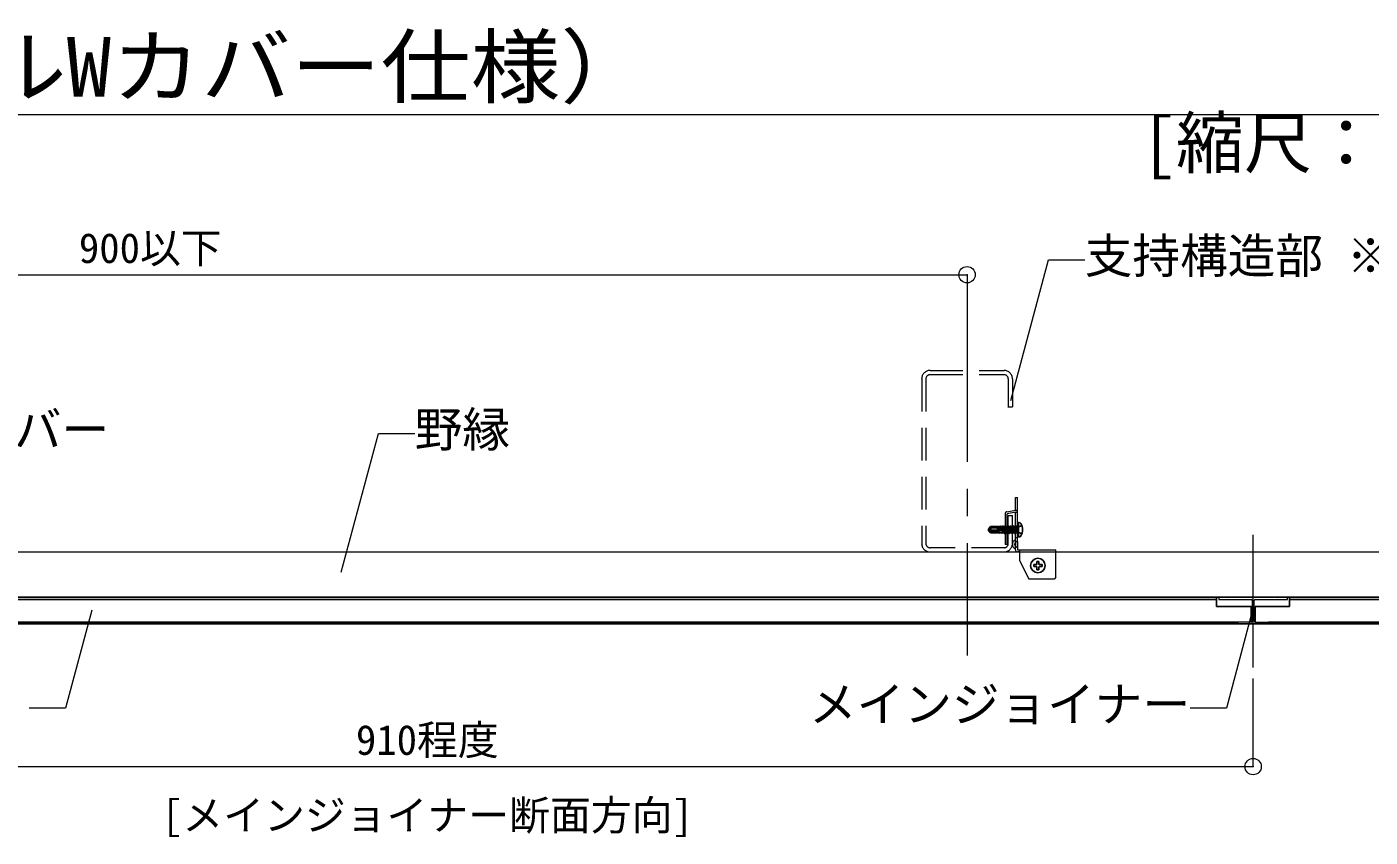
# Model space of a CAD drawing. Units: millimetres on the paper, enlarged 10 times, with parts at other scales. Extents: x -1950 to 1950, y -1347 to 1325.
# Drawn here: x -1594.6 to -1101.2, y -865.5 to -567.7 of the extents above; entities that cross this region are included whole.
import ezdxf
from ezdxf.enums import TextEntityAlignment as Align

# ---------------------------------------------------------------- set-up
doc = ezdxf.new("R2010")
doc.units = ezdxf.units.MM
doc.header["$LTSCALE"] = 10
doc.header["$PDMODE"] = 32
doc.header["$PDSIZE"] = 6
for name, pattern in [('CHAIN1', [8, 5, -1, 1, -1]), ('DASHED1', [1.8, 1.2, -0.6]), ('LONG_DASHED1', [7, 6, -1])]:
    doc.linetypes.add(name, pattern=pattern)
for name, color, linetype, lineweight in [('3-0_中心線', 4, 'CHAIN1', 9), ('3-1_吊り材', 7, 'Continuous', 18), ('3-2_野縁受け', 3, 'Continuous', 18), ('3-3_野縁', 2, 'Continuous', 25), ('3-5_寸法', 4, 'Continuous', 9), ('3-6_文字', 7, 'Continuous', 18), ('3-9_躯体他', 4, 'DASHED1', 9), ('3-B_補強金具・金具・その他', 3, 'Continuous', 18), ('3-C_ビス・アンカーボルト・強調図形', 2, 'Continuous', 25), ('F-3_野縁', 3, 'Continuous', 18)]:
    doc.layers.add(name, color=color, linetype=linetype, lineweight=lineweight)
doc.layers.add('F-6_文字', color=7, linetype='Continuous')
doc.styles.add('ＭＳ ゴシック', font='')
doc.styles.get('ＭＳ ゴシック').set_extended_font_data('MS Gothic')

msp = doc.modelspace()

# ---------------------------------------------------------------- linework, layer by layer
at = {"layer": '3-0_中心線'}
for p, q in [((-1249.27, -677.51), (-1249.27, -798.73)), ((-1144.17, -803.13), (-1144.17, -754.43))]:
    msp.add_line(p, q, dxfattribs=at)
at = {"layer": '3-1_吊り材'}
for p, q in [((-1876.67, -760.67), (-1018.33, -760.67)), ((-1876.67, -777.33), (-1018.33, -777.33))]:
    msp.add_line(p, q, dxfattribs=at)
at = {"layer": '3-2_野縁受け'}
for p, q in [((-1156.83, -777.33), (-1131.5, -777.33)), ((-1156.83, -777.33), (-1156.83, -778.13)), ((-1156.83, -778.13), (-1153.23, -778.13)), ((-1153.23, -778.13), (-1153.17, -778)), ((-1153.17, -778), (-1153.1, -778.13)), ((-1153.1, -778.13), (-1144.9, -778.13)), ((-1144.57, -778.47), (-1144.57, -786.13)), ((-1143.77, -786.13), (-1143.77, -778.47)), ((-1143.43, -778.13), (-1135.23, -778.13)), ((-1135.17, -778), (-1135.23, -778.13)), ((-1135.1, -778.13), (-1135.17, -778)), ((-1135.1, -778.13), (-1131.5, -778.13)), ((-1131.5, -778.13), (-1131.5, -777.33)), ((-1149.83, -787.13), (-1138.5, -787.13)), ((-1144.5, -787.13), (-1143.83, -787.13)), ((-1143.43, -786.47), (-1138.5, -786.47)), ((-1138.5, -787.13), (-1138.5, -786.47))]:
    msp.add_line(p, q, dxfattribs=at)
msp.add_lwpolyline([(-1144.9, -786.47), (-1149.83, -786.47), (-1149.83, -787.13)], dxfattribs=at)
for centre, start, end in [((-1144.9, -778.47), 0, 90), ((-1143.43, -778.47), 90, 180), ((-1144.9, -786.13), 270, 0), ((-1143.43, -786.13), 180, 270)]:
    msp.add_arc(centre, 0.333, start, end, dxfattribs=at)
at = {"layer": '3-3_野縁'}
for p, q in [((-1876.67, -777.33), (-1018.33, -777.33)), ((-1157.57, -778.13), (-1737.43, -778.13)), ((-1130.77, -780.67), (-1130.77, -777.33)), ((-1130.77, -778.13), (-1018.33, -778.13)), ((-1143.43, -780.67), (-1130.77, -780.67)), ((-1143.43, -786.47), (-1143.43, -780.67)), ((-1876.67, -787.13), (-1018.33, -787.13)), ((-1745.17, -786.47), (-1149.83, -786.47)), ((-1138.5, -786.47), (-1018.33, -786.47))]:
    msp.add_line(p, q, dxfattribs=at)
msp.add_lwpolyline([(-1144.9, -786.47), (-1144.9, -780.67), (-1157.57, -780.67), (-1157.57, -777.33)], dxfattribs=at)
at = {"layer": '3-5_寸法'}
for p, q in [((-1849.27, -658.81), (-1249.27, -658.81)), ((-1249.27, -658.81), (-1249.27, -677.51)), ((-1144.17, -839.55), (-1144.17, -807.13)), ((-1750.83, -839.55), (-1144.17, -839.55))]:
    msp.add_line(p, q, dxfattribs=at)
at = {"layer": '3-5_寸法', "color": 7}
for p in [(-1249.27, -658.81), (-1144.17, -839.55)]:
    msp.add_point(p, dxfattribs=at)
at = {"layer": '3-6_文字'}
for p, q in [((-1233.18, -704.97), (-1219.35, -653.36)), ((-1219.35, -653.36), (-1206.02, -653.36)), ((-1479.13, -768.07), (-1465.49, -717.17)), ((-1465.49, -717.17), (-1452.16, -717.17)), ((-1570.75, -782.11), (-1580.39, -818.12)), ((-1144.35, -782.11), (-1154, -818.12)), ((-1580.39, -818.12), (-1593.73, -818.12)), ((-1154, -818.12), (-1167.33, -818.12))]:
    msp.add_line(p, q, dxfattribs=at)
at = {"layer": '3-9_躯体他'}
for p, q in [((-1262.87, -694), (-1235.67, -694)), ((-1262.87, -695.53), (-1235.8, -695.53)), ((-1265.93, -697.07), (-1265.93, -757.6)), ((-1264.4, -697.07), (-1264.4, -757.6)), ((-1234.13, -697.07), (-1234.13, -707.33)), ((-1232.6, -697.07), (-1232.6, -707.33)), ((-1234.27, -707.33), (-1232.6, -707.33)), ((-1234.13, -757.6), (-1234.13, -747.33)), ((-1234.13, -747.33), (-1232.6, -747.33)), ((-1232.6, -757.6), (-1232.6, -747.33)), ((-1235.67, -759.13), (-1262.87, -759.13)), ((-1262.87, -760.67), (-1235.67, -760.67))]:
    msp.add_line(p, q, dxfattribs=at)
for centre, radius, start, end in [((-1262.87, -697.07), 3.07, 90, 180), ((-1262.87, -697.07), 1.53, 90, 180), ((-1235.67, -697.07), 3.07, 0, 90), ((-1235.67, -697.07), 1.53, 0, 90), ((-1262.87, -757.6), 3.07, 180, 270), ((-1262.87, -757.6), 1.53, 180, 270), ((-1235.67, -757.6), 3.07, 270, 0), ((-1235.67, -757.6), 1.53, 270, 0)]:
    msp.add_arc(centre, radius, start, end, dxfattribs=at)
at = {"layer": '3-B_補強金具・金具・その他'}
for p, q in [((-1231.52, -740.67), (-1230.72, -740.67)), ((-1230.72, -758.93), (-1230.72, -740.67)), ((-1235.32, -746.67), (-1235.32, -758)), ((-1231.38, -746.12), (-1234.52, -746.67)), ((-1234.52, -758), (-1234.52, -746.67)), ((-1231.52, -759.57), (-1231.52, -746.15)), ((-1234.52, -758), (-1235.32, -758)), ((-1231.52, -759.87), (-1231.52, -759.57)), ((-1230.72, -756.8), (-1230.72, -758.93)), ((-1229.92, -764), (-1229.92, -759.87)), ((-1216.59, -770), (-1216.59, -759.87)), ((-1229.92, -760.67), (-1230.72, -760.67)), ((-1229.92, -764), (-1226.59, -770.67)), ((-1217.25, -770.67), (-1226.59, -770.67)), ((-1216.59, -770), (-1217.25, -770.67))]:
    msp.add_line(p, q, dxfattribs=at)
at = {"layer": '3-B_補強金具・金具・その他', "linetype": 'DASHED1'}
for p, q in [((-1231.52, -745.33), (-1230.72, -745.33)), ((-1230.72, -752.5), (-1231.52, -752.5)), ((-1230.72, -755.5), (-1231.52, -755.5)), ((-1229.92, -760.67), (-1216.59, -760.67))]:
    msp.add_line(p, q, dxfattribs=at)
at = {"layer": '3-B_補強金具・金具・その他'}
for points in [[(-1234.66, -745.88), (-1231.52, -745.33), (-1231.52, -740.67)], [(-1230.72, -758.93), (-1230.72, -759.87), (-1216.59, -759.87)]]:
    msp.add_lwpolyline(points, dxfattribs=at)
for centre, radius, start, end in [((-1234.52, -746.67), 0.8, 99.9506, 180), ((-1231.52, -745.33), 0.8, 279.9506, 0), ((-1230.72, -757.87), 1.88, 115.209, 244.791), ((-1230.72, -759.87), 0.8, 180, 270)]:
    msp.add_arc(centre, radius, start, end, dxfattribs=at)
at = {"layer": '3-B_補強金具・金具・その他', "linetype": 'DASHED1'}
msp.add_arc((-1230.72, -757.87), 1.07, 90, 270, dxfattribs=at)
at = {"layer": '3-C_ビス・アンカーボルト・強調図形'}
for p, q in [((-1230.39, -749.83), (-1230.19, -749.83)), ((-1230.39, -749.83), (-1230.39, -755.17)), ((-1241.09, -752.44), (-1241.39, -752.5)), ((-1241.05, -752.56), (-1241.39, -752.5)), ((-1241.39, -752.5), (-1241.33, -752.74)), ((-1241.33, -752.74), (-1241.05, -752.56)), ((-1241.33, -752.74), (-1240.71, -753.63)), ((-1240.12, -753.1), (-1241.05, -752.56)), ((-1241.05, -752.56), (-1240.53, -753.3)), ((-1238.05, -751.37), (-1240.71, -751.37)), ((-1240.55, -751.53), (-1240.71, -751.37)), ((-1240.53, -753.3), (-1240.71, -753.63)), ((-1238.05, -753.63), (-1240.71, -753.63)), ((-1240.52, -752.03), (-1240.55, -752.07)), ((-1240.53, -753.3), (-1237.72, -753.3)), ((-1240.45, -752.53), (-1240.28, -752.63)), ((-1240.28, -752.63), (-1236.77, -752.63)), ((-1240.12, -753.1), (-1237.72, -753.1)), ((-1240.02, -751.77), (-1238.05, -751.77)), ((-1237.76, -751.28), (-1238.05, -751.37)), ((-1238.05, -752.29), (-1238.05, -751.37)), ((-1237.9, -752.19), (-1238.05, -751.54)), ((-1238.05, -751.97), (-1237.97, -752.31)), ((-1238.05, -752.29), (-1236.19, -752.79)), ((-1238.05, -753.45), (-1237.71, -753.43)), ((-1238.05, -753.63), (-1238.05, -753.45)), ((-1237.69, -753.5), (-1238.05, -753.5)), ((-1237.9, -752.19), (-1237.97, -752.31)), ((-1237.9, -752.19), (-1237.6, -752.27)), ((-1237.6, -752.27), (-1237.76, -751.28)), ((-1237.76, -751.28), (-1237.63, -751.5)), ((-1237.72, -752.38), (-1237.72, -753.43)), ((-1237.64, -753.29), (-1237.71, -753.43)), ((-1237.71, -753.43), (-1237.69, -753.5)), ((-1237.53, -753.78), (-1237.69, -753.5)), ((-1237.64, -753.29), (-1237.44, -753.28)), ((-1237.53, -753.78), (-1237.64, -753.29)), ((-1237.22, -751.5), (-1237.63, -751.5)), ((-1237.41, -752.46), (-1237.63, -751.5)), ((-1237.41, -752.46), (-1237.6, -752.27)), ((-1237.35, -753.83), (-1237.53, -753.78)), ((-1237.35, -753.83), (-1237.44, -753.28)), ((-1237.19, -753.4), (-1237.44, -753.28)), ((-1237.35, -753.83), (-1237.16, -753.5)), ((-1237.22, -751.5), (-1236.97, -752.58)), ((-1237.19, -753.4), (-1236.78, -753.37)), ((-1237.16, -753.5), (-1237.19, -753.4)), ((-1236.75, -753.5), (-1237.16, -753.5)), ((-1236.92, -751.1), (-1236.99, -751.1)), ((-1236.76, -752.5), (-1236.97, -752.58)), ((-1236.69, -752.52), (-1236.92, -751.1)), ((-1236.92, -751.1), (-1236.69, -751.5)), ((-1236.63, -753.23), (-1236.78, -753.37)), ((-1236.78, -753.37), (-1236.75, -753.5)), ((-1236.76, -752.5), (-1236.69, -752.52)), ((-1236.52, -753.9), (-1236.75, -753.5)), ((-1236.28, -751.5), (-1236.69, -751.5)), ((-1236.4, -752.73), (-1236.69, -751.5)), ((-1236.4, -752.73), (-1236.69, -752.52)), ((-1236.52, -753.9), (-1236.63, -753.23)), ((-1236.63, -753.23), (-1236.57, -753.23)), ((-1236.45, -753.9), (-1236.57, -753.23)), ((-1236.26, -753.35), (-1236.57, -753.23)), ((-1236.45, -753.9), (-1236.52, -753.9)), ((-1236.45, -753.9), (-1236.22, -753.5)), ((-1236.28, -751.5), (-1235.81, -753.5)), ((-1236.26, -753.35), (-1236.1, -753.34)), ((-1236.22, -753.5), (-1236.26, -753.35)), ((-1235.81, -753.5), (-1236.22, -753.5)), ((-1235.98, -751.1), (-1236.05, -751.1)), ((-1235.51, -753.9), (-1235.98, -751.1)), ((-1235.98, -751.1), (-1235.75, -751.5)), ((-1235.58, -753.9), (-1235.81, -753.5)), ((-1235.34, -751.5), (-1235.75, -751.5)), ((-1235.28, -753.5), (-1235.75, -751.5)), ((-1235.51, -753.9), (-1235.58, -753.9)), ((-1235.51, -753.9), (-1235.28, -753.5)), ((-1235.34, -751.5), (-1234.87, -753.5)), ((-1234.87, -753.5), (-1235.28, -753.5)), ((-1235.04, -751.1), (-1235.11, -751.1)), ((-1234.57, -753.9), (-1235.04, -751.1)), ((-1235.04, -751.1), (-1234.81, -751.5)), ((-1234.64, -753.9), (-1234.87, -753.5)), ((-1234.34, -753.5), (-1234.81, -751.5)), ((-1234.4, -751.5), (-1234.81, -751.5)), ((-1234.57, -753.9), (-1234.64, -753.9)), ((-1234.57, -753.9), (-1234.34, -753.5)), ((-1234.4, -751.5), (-1233.93, -753.5)), ((-1233.93, -753.5), (-1234.34, -753.5)), ((-1234.1, -751.1), (-1234.17, -751.1)), ((-1233.6, -753.84), (-1234.1, -751.1)), ((-1234.1, -751.1), (-1233.87, -751.5)), ((-1233.72, -753.87), (-1233.93, -753.5)), ((-1233.42, -753.53), (-1233.87, -751.5)), ((-1233.6, -753.84), (-1233.72, -753.87)), ((-1233.6, -753.84), (-1233.42, -753.53)), ((-1233.46, -751.5), (-1232.99, -753.5)), ((-1232.99, -753.5), (-1233.42, -753.5)), ((-1233.16, -751.1), (-1233.23, -751.1)), ((-1232.66, -753.84), (-1233.16, -751.1)), ((-1233.16, -751.1), (-1232.93, -751.5)), ((-1232.78, -753.87), (-1232.99, -753.5)), ((-1232.48, -753.53), (-1232.93, -751.5)), ((-1232.66, -753.84), (-1232.78, -753.87)), ((-1232.66, -753.84), (-1232.48, -753.53)), ((-1232.51, -751.5), (-1232.04, -753.5)), ((-1232.04, -753.5), (-1232.48, -753.5)), ((-1232.21, -751.1), (-1232.28, -751.1)), ((-1231.71, -753.84), (-1232.21, -751.1)), ((-1232.21, -751.1), (-1231.98, -751.5)), ((-1231.83, -753.87), (-1232.04, -753.5)), ((-1231.53, -753.53), (-1231.98, -751.5)), ((-1231.71, -753.84), (-1231.83, -753.87)), ((-1231.71, -753.84), (-1231.53, -753.53)), ((-1231.34, -751.1), (-1231.57, -751.5)), ((-1231.57, -751.5), (-1231.25, -752.84)), ((-1231.25, -753.5), (-1231.53, -753.5)), ((-1231.27, -751.1), (-1231.34, -751.1)), ((-1231.25, -751.62), (-1231.34, -751.1)), ((-1231.27, -751.1), (-1231.25, -751.13)), ((-1231.25, -751.2), (-1231.27, -751.1)), ((-1231.25, -753.68), (-1231.25, -751.13)), ((-1231.25, -751.32), (-1230.93, -751.31)), ((-1231.25, -753.68), (-1230.93, -753.69)), ((-1230.72, -751.1), (-1230.93, -751.31)), ((-1230.93, -753.69), (-1230.93, -751.31)), ((-1230.72, -753.9), (-1230.93, -753.69)), ((-1223.59, -764.13), (-1222.92, -764.13)), ((-1223.59, -764.13), (-1223.59, -765)), ((-1222.92, -764.13), (-1222.92, -765)), ((-1224.79, -765.33), (-1223.92, -765.33)), ((-1224.79, -765.33), (-1224.79, -766)), ((-1224.79, -766), (-1223.92, -766)), ((-1223.59, -766.33), (-1223.59, -767.2)), ((-1223.59, -767.2), (-1222.92, -767.2)), ((-1222.92, -766.33), (-1222.92, -767.2)), ((-1222.59, -765.33), (-1221.72, -765.33)), ((-1222.59, -766), (-1221.72, -766)), ((-1221.72, -765.33), (-1221.72, -766))]:
    msp.add_line(p, q, dxfattribs=at)
at = {"layer": '3-C_ビス・アンカーボルト・強調図形', "linetype": 'LONG_DASHED1'}
for p, q in [((-1231.08, -752.5), (-1230.68, -751.74)), ((-1231.08, -752.5), (-1230.68, -753.26)), ((-1229.13, -750.97), (-1230.68, -751.74)), ((-1229.13, -754.03), (-1230.68, -753.26))]:
    msp.add_line(p, q, dxfattribs=at)
at = {"layer": '3-C_ビス・アンカーボルト・強調図形'}
for points in [[(-1240.71, -751.37), (-1241.33, -752.26), (-1241.39, -752.5)], [(-1236.76, -752.5), (-1236.99, -751.1), (-1237.22, -751.5)], [(-1235.58, -753.9), (-1236.05, -751.1), (-1236.28, -751.5)], [(-1234.64, -753.9), (-1235.11, -751.1), (-1235.34, -751.5)], [(-1233.72, -753.87), (-1234.17, -751.1), (-1234.4, -751.5)], [(-1233.45, -751.47), (-1233.86, -751.5), (-1233.87, -751.5)], [(-1232.78, -753.87), (-1233.23, -751.1), (-1233.46, -751.5)], [(-1232.51, -751.47), (-1232.92, -751.5), (-1232.93, -751.5)], [(-1231.83, -753.87), (-1232.28, -751.1), (-1232.51, -751.5)], [(-1231.55, -751.47), (-1231.97, -751.5), (-1231.98, -751.5)]]:
    msp.add_lwpolyline(points, dxfattribs=at)
msp.add_circle((-1223.25, -765.67), 2.67, dxfattribs=at)
for centre, radius, start, end in [((-1230.39, -750.17), 0.333, 90, 180), ((-1230.19, -750.63), 0.8, 31.8908, 90), ((-1241.29, -751.56), 0.896, 282.5, 325), ((-1240.9, -753.31), 0.896, 60, 102.5), ((-1240.29, -752.26), 0.319, 145, 240), ((-1240.02, -751.04), 0.732, 222.8457, 270), ((-1240.84, -751.8), 0.396, 325, 42.8457), ((-1240.02, -752.38), 0.614, 90, 145), ((-1236.55, -753.13), 0.5, 336.0793, 43.5446), ((-1230.39, -754.83), 0.333, 180, 270), ((-1230.19, -754.37), 0.8, 270, 328.1092), ((-1233.19, -752.5), 4.33, 328.1092, 31.8908), ((-1223.92, -765), 0.333, 270, 0), ((-1223.92, -766.33), 0.333, 0, 90), ((-1222.59, -765), 0.333, 180, 270), ((-1222.59, -766.33), 0.333, 90, 180)]:
    msp.add_arc(centre, radius, start, end, dxfattribs=at)
at = {"layer": 'F-3_野縁'}
msp.add_line((-985, -600), (-1910, -600), dxfattribs=at)

# ---------------------------------------------------------------- texts
at = {"layer": '3-5_寸法', "style": 'ＭＳ ゴシック'}
for s, p in [('900以下', (-1575.52, -657.81)), ('910程度', (-1473.75, -838.55))]:
    msp.add_text(s, height=11, dxfattribs=at).set_placement(p, align=Align.BOTTOM_LEFT)
at = {"layer": '3-6_文字', "style": 'ＭＳ ゴシック'}
for s, height, p in [('支持構造部 ※別途工事', 12.83, (-1206.02, -662.11)), ('特殊クリップ＋ソエルWカバー', 12.83, (-1800.64, -725.92)), ('野縁', 12.83, (-1452.16, -725.92)), ('メインジョイナー', 12.83, (-1307.33, -826.87)), ('[メインジョイナー断面方向]', 11, (-1545, -866.22))]:
    msp.add_text(s, height=height, dxfattribs=at).set_placement(p, align=Align.BOTTOM_LEFT)
at = {"layer": 'F-6_文字', "style": 'ＭＳ ゴシック', "width": 1.1}
msp.add_text('□断面詳細図（ソエルWカバー仕様）', height=21.99, dxfattribs=at).set_placement((-1910, -600), align=Align.BOTTOM_LEFT)
at = {"layer": 'F-6_文字', "style": 'ＭＳ ゴシック'}
msp.add_text('[縮尺：1/15(mm)]', height=18.33, dxfattribs=at).set_placement((-1185, -625), align=Align.BOTTOM_LEFT)

doc.saveas('drawing.dxf')
